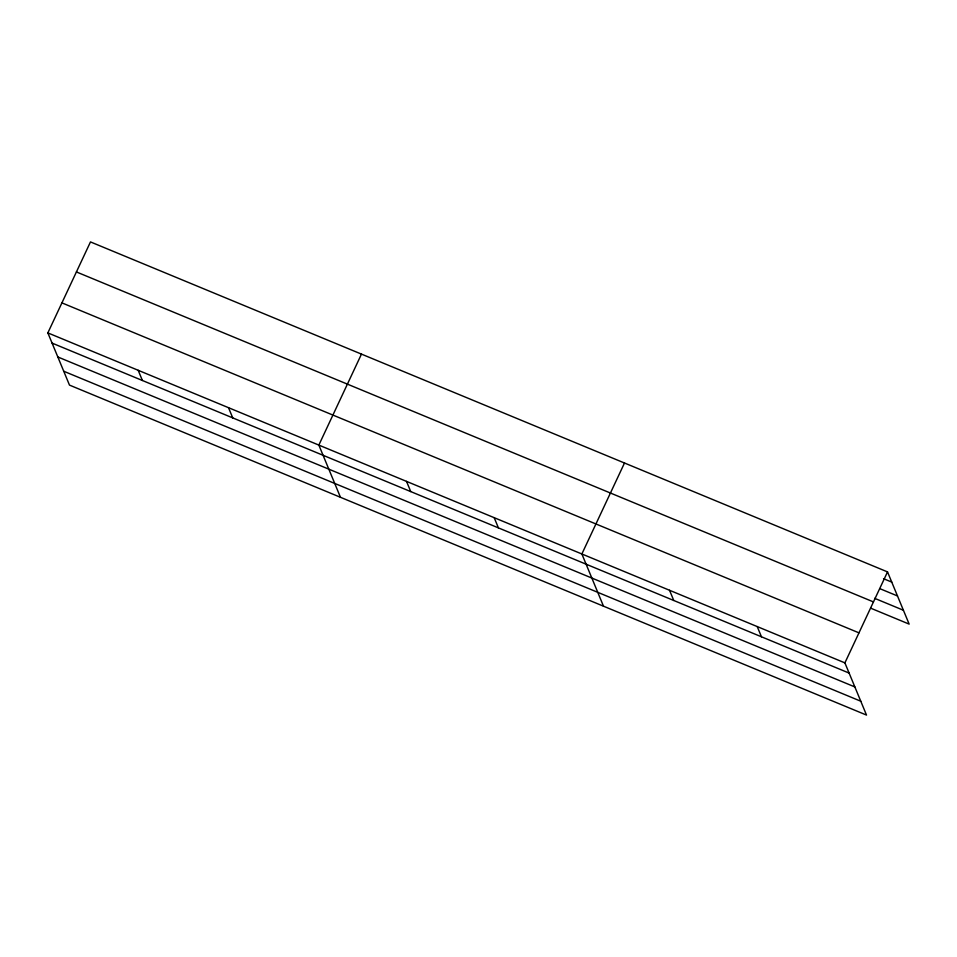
<?xml version="1.0" encoding="UTF-8"?>
<svg xmlns="http://www.w3.org/2000/svg" width="957" height="957" viewBox="0 0 957 957"><rect width="100%" height="100%" fill="white"/><g stroke="black" fill="none" stroke-linecap="round" stroke-linejoin="round"><path stroke-width="1.44" d="M47.85 332.892L844.899 662.878L866.516 715.082L69.478 385.097L47.85 332.892L90.484 241.918L887.522 571.903L909.15 624.108L870.798 608.221M361.471 354.114L318.848 445.089L340.465 497.293M624.502 463.009L581.868 553.983L603.496 606.188M844.899 662.878L887.522 571.903M883.526 578.698L891.757 582.095M879.686 588.591L897.499 595.96M874.638 598.328L903.408 610.243M76.416 271.944L873.454 601.917M61.918 302.879L858.967 632.852M52.073 343.096L849.122 673.082M57.815 356.961L854.864 686.935M63.736 371.244L860.774 701.218M757.214 626.572L761.449 636.776M669.541 590.278L673.764 600.482M494.195 517.689L498.418 527.881M406.522 481.383L410.744 491.587M228.508 407.694L232.742 417.898M138.179 370.299L142.402 380.491"/></g></svg>
